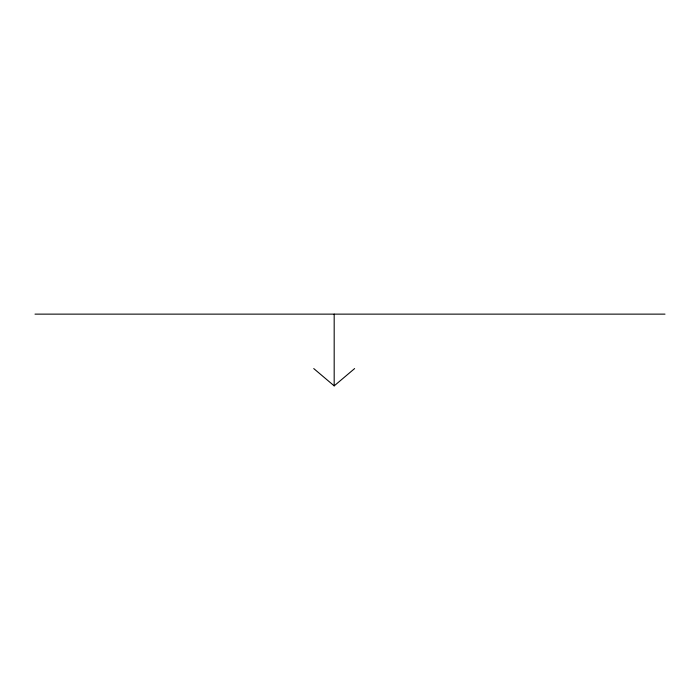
<?xml version="1.0" encoding="UTF-8"?>
<svg xmlns="http://www.w3.org/2000/svg" width="700" height="700" viewBox="0 0 700 700"><rect width="100%" height="100%" fill="white"/><g stroke="black" fill="none" stroke-linecap="round" stroke-linejoin="round"><path stroke-width="1.05" d="M313.74 368.567L334.18 385.866L354.62 368.567M35 314.134L665 314.134M334.18 314.134L334.18 385.866"/></g></svg>
